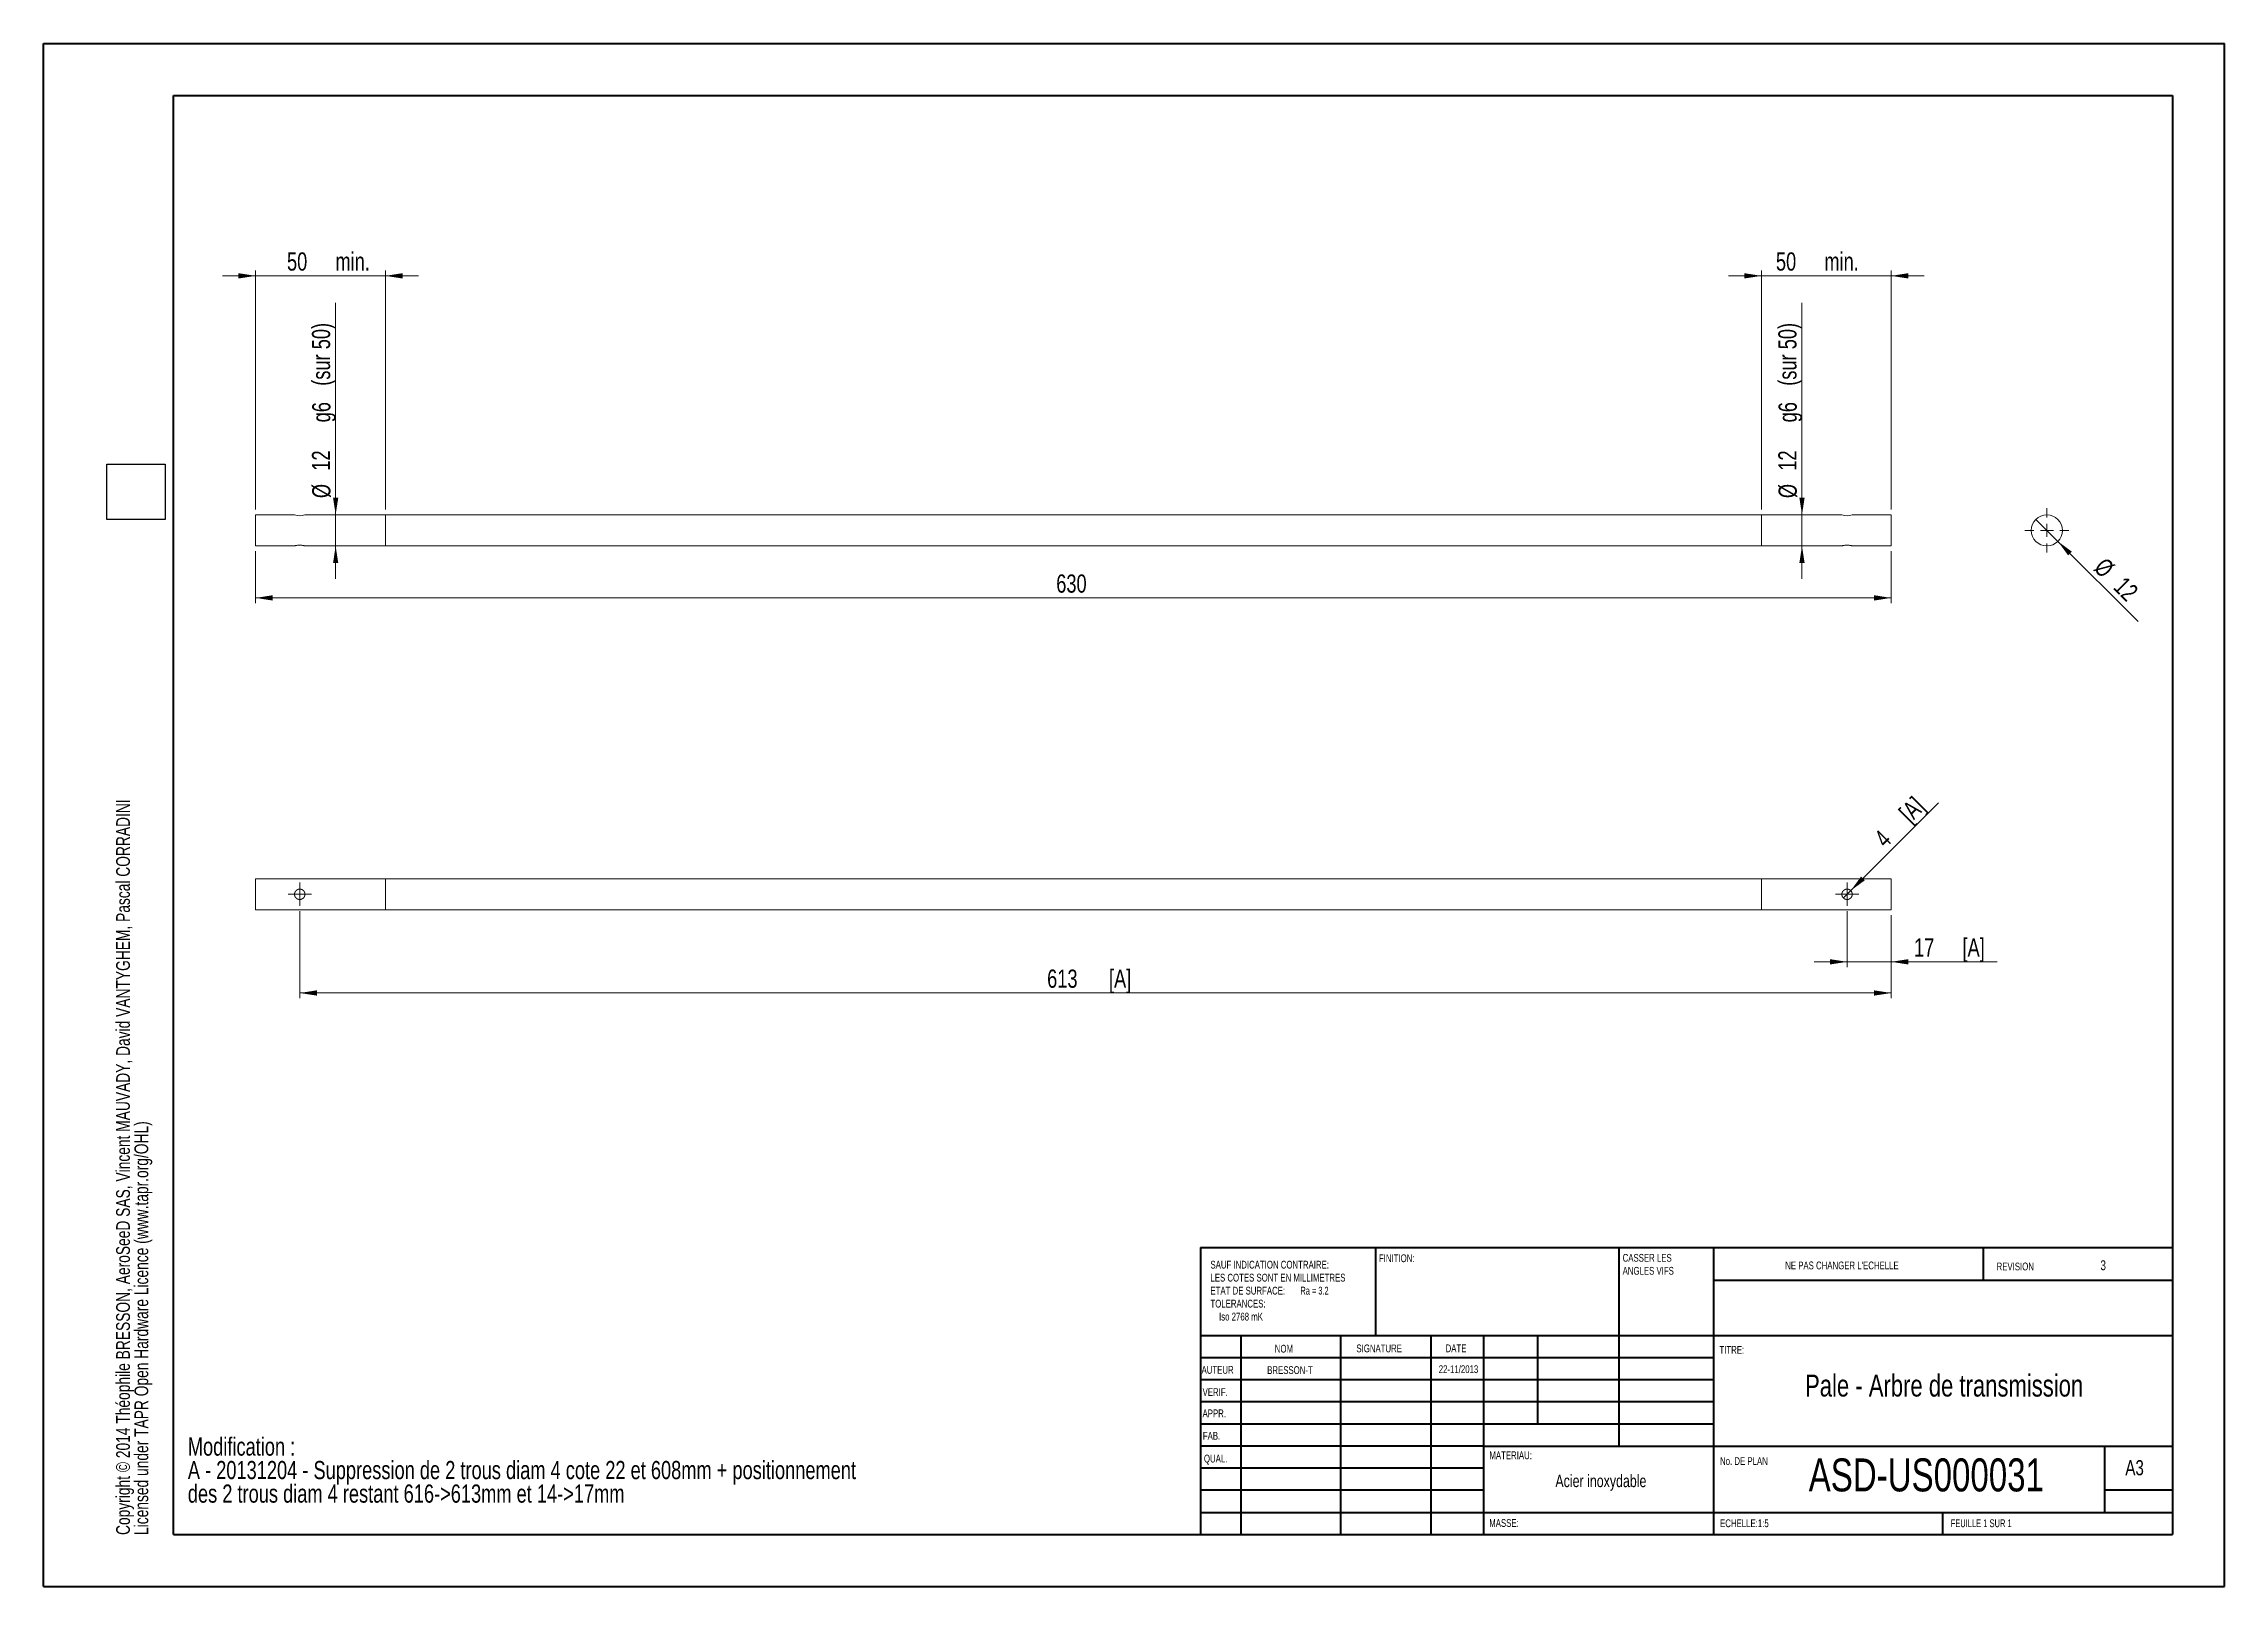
# Model space of a CAD drawing. Header units: millimetres. Extents: x 0 to 420, y 0 to 297.
import ezdxf

# ---------------------------------------------------------------- set-up
doc = ezdxf.new("R2010")
doc.units = ezdxf.units.MM
doc.linetypes.add('CENTERX2', pattern=[20.32, 12.7, -2.54, 2.54, -2.54])
doc.styles.add('SLDTEXTSTYLE0', font='TXT', dxfattribs={"width": 0.75})
doc.styles.add('SLDTEXTSTYLE1', font='TXT', dxfattribs={"width": 0.7})
doc.styles.add('SLDTEXTSTYLE2', font='TXT', dxfattribs={"width": 0.6875})
doc.dimstyles.new('SLDDIMSTYLE0', dxfattribs={"dimtxt": 3.5, "dimasz": 3.302, "dimexe": 0, "dimexo": 0.0625, "dimgap": 0.875, "dimtad": 1, "dimlfac": 2, "dimrnd": 1e-09, "dimzin": 12, "dimdsep": 46, "dimtxsty": 'SLDTEXTSTYLE0', "dimsah": 1, "dimcen": 0.09, "dimadec": 0, "dimazin": 3, "dimtfac": 1, "dimtmove": 0, "dimatfit": 0, "dimfxl": 1, "dimfrac": 2, "dimtolj": 1, "dimtzin": 12, "dimarcsym": 0})
doc.dimstyles.new('SLDDIMSTYLE1', dxfattribs={"dimtxt": 3.5, "dimasz": 3.302, "dimexe": 0, "dimexo": 0.0625, "dimgap": 0.875, "dimtad": 1, "dimlfac": 2, "dimrnd": 1e-09, "dimzin": 12, "dimdsep": 46, "dimtxsty": 'SLDTEXTSTYLE0', "dimsah": 1, "dimcen": 0.09, "dimadec": 0, "dimazin": 3, "dimtfac": 1, "dimtofl": 0, "dimtmove": 0, "dimatfit": 3, "dimfxl": 1, "dimfrac": 2, "dimtolj": 1, "dimtzin": 12, "dimarcsym": 0})
doc.dimstyles.new('SLDDIMSTYLE2', dxfattribs={"dimtxt": 3.5, "dimasz": 3.302, "dimexe": 0, "dimexo": 0.0625, "dimgap": 0.875, "dimtad": 1, "dimlfac": 2, "dimrnd": 1e-09, "dimzin": 12, "dimdsep": 46, "dimtxsty": 'SLDTEXTSTYLE0', "dimsah": 1, "dimcen": 0.09, "dimadec": 0, "dimazin": 3, "dimtfac": 1, "dimtmove": 0, "dimatfit": 0, "dimfxl": 1, "dimfrac": 2, "dimtolj": 1, "dimtzin": 12, "dimarcsym": 0})
doc.dimstyles.new('SLDDIMSTYLE3', dxfattribs={"dimtxt": 3.5, "dimasz": 3.302, "dimexe": 0, "dimexo": 0.0625, "dimgap": 0.875, "dimtad": 1, "dimlfac": 2, "dimrnd": 1e-09, "dimzin": 12, "dimdsep": 46, "dimtxsty": 'SLDTEXTSTYLE0', "dimsah": 1, "dimcen": 0.09, "dimadec": 0, "dimazin": 3, "dimtfac": 1, "dimtmove": 0, "dimatfit": 0, "dimfxl": 1, "dimfrac": 2, "dimtolj": 1, "dimtzin": 12, "dimarcsym": 0})
doc.dimstyles.new('SLDDIMSTYLE4', dxfattribs={"dimtxt": 3.5, "dimasz": 3.302, "dimexe": 0, "dimexo": 0.0625, "dimgap": 0.875, "dimtad": 1, "dimlfac": 2, "dimrnd": 1e-09, "dimzin": 12, "dimdsep": 46, "dimtxsty": 'SLDTEXTSTYLE0', "dimblk1": 'NONE', "dimsah": 1, "dimcen": 0, "dimadec": 0, "dimazin": 3, "dimtfac": 1, "dimtmove": 0, "dimatfit": 3, "dimldrblk": 'NONE', "dimfxl": 1, "dimfrac": 2, "dimtolj": 1, "dimtzin": 12, "dimarcsym": 0})
doc.dimstyles.new('SLDDIMSTYLE5', dxfattribs={"dimtxt": 3.5, "dimasz": 3.302, "dimexe": 0, "dimexo": 0.0625, "dimgap": 0.875, "dimtad": 1, "dimlfac": 2, "dimrnd": 1e-09, "dimzin": 12, "dimdsep": 46, "dimtxsty": 'SLDTEXTSTYLE0', "dimblk1": 'NONE', "dimsah": 1, "dimcen": 0, "dimadec": 0, "dimazin": 3, "dimtfac": 1, "dimtmove": 0, "dimatfit": 3, "dimldrblk": 'NONE', "dimfxl": 1, "dimfrac": 2, "dimtolj": 1, "dimtzin": 12, "dimarcsym": 0})
picture_1 = doc.add_image_def('image1.bmp', size_in_pixel=(400, 420))

# ---------------------------------------------------------------- blocks, each defined once
blk = doc.blocks.new('SW_NOTE_0')
at = {"color": 0, "linetype": 'Continuous', "lineweight": 0, "char_height": 3.5, "attachment_point": 1, "style": 'SLDTEXTSTYLE0'}
for s, insert in [('Modification :', (0, 4.51)), ('A - 20131204 - Suppression de 2 trous diam 4 cote 22 et 608mm + positionnement', (0, -0.01)), ('des 2 trous diam 4 restant 616->613mm et 14->17mm', (0, -4.54))]:
    blk.add_mtext(s, dxfattribs=dict(at, insert=insert))
blk = doc.blocks.new('SW_NOTE_1')
at = {"color": 0, "linetype": 'Continuous', "lineweight": 0, "char_height": 2.6458, "attachment_point": 1, "rotation": 90, "style": 'SLDTEXTSTYLE0'}
for s, insert in [('Copyright © 2014 Théophile BRESSON, AeroSeeD SAS, Vincent MAUVADY, David VANTYGHEM, Pascal CORRADINI', (-3.41, 0)), ('Licensed under TAPR Open Hardware Licence (www.tapr.org/OHL)', (0.12, 0))]:
    blk.add_mtext(s, dxfattribs=dict(at, insert=insert))
blk = doc.blocks.new('SW_NOTE_2')
at = {"color": 0, "linetype": 'Continuous', "lineweight": 0, "char_height": 1.5, "attachment_point": 1, "style": 'SLDTEXTSTYLE0'}
for s, insert in [('CASSER LES', (0, 1.93)), ('ANGLES VIFS', (0, -0.57))]:
    blk.add_mtext(s, dxfattribs=dict(at, insert=insert))
blk = doc.blocks.new('SW_NOTE_3')
at = {"color": 0, "linetype": 'Continuous', "lineweight": 0, "char_height": 1.5, "attachment_point": 1}
for s, insert, style in [('SAUF INDICATION CONTRAIRE:', (0, 1.93), 'SLDTEXTSTYLE0'), ('LES COTES SONT EN MILLIMETRES', (0, -0.57), 'SLDTEXTSTYLE0'), ('ETAT DE SURFACE:', (0, -3.07), 'SLDTEXTSTYLE0'), ('Ra = 3.2', (17.33, -3.07), 'SLDTEXTSTYLE2'), ('TOLERANCES:', (0, -5.57), 'SLDTEXTSTYLE0'), ('Iso 2768 mK', (1.66, -8.07), 'SLDTEXTSTYLE0')]:
    blk.add_mtext(s, dxfattribs=dict(at, insert=insert, style=style))
blk = doc.blocks.new('*D5')
at = {"color": 7, "linetype": 'Continuous', "lineweight": 0}
for p, q in [((330.91, 252.51), (324.56, 252.51)), ((330.91, 207.51), (330.91, 253.51)), ((330.91, 252.51), (355.91, 252.51)), ((355.91, 207.51), (355.91, 253.51)), ((355.91, 252.51), (362.26, 252.51))]:
    blk.add_line(p, q, dxfattribs=at)
for points in [[(330.91, 252.51), (327.61, 253.02), (327.61, 252)], [(355.91, 252.51), (359.21, 252), (359.21, 253.02)]]:
    blk.add_solid(points, dxfattribs=at)
at = {"color": 7, "linetype": 'Continuous', "lineweight": 0, "char_height": 3.5, "attachment_point": 1, "style": 'SLDTEXTSTYLE0'}
for s, insert in [('50', (333.71, 257.02, 0.05)), ('min.', (343.04, 257.02, 0.05))]:
    blk.add_mtext(s, dxfattribs=dict(at, insert=insert))
blk = doc.blocks.new('*D6')
at = {"color": 7, "linetype": 'Continuous', "lineweight": 0}
for p, q in [((40.91, 252.51), (34.56, 252.51)), ((40.91, 207.51), (40.91, 253.51)), ((65.91, 252.51), (40.91, 252.51)), ((65.91, 207.51), (65.91, 253.51)), ((65.91, 252.51), (72.26, 252.51))]:
    blk.add_line(p, q, dxfattribs=at)
for points in [[(40.91, 252.51), (37.61, 253.02), (37.61, 252)], [(65.91, 252.51), (69.21, 252), (69.21, 253.02)]]:
    blk.add_solid(points, dxfattribs=at)
at = {"color": 7, "linetype": 'Continuous', "lineweight": 0, "char_height": 3.5, "attachment_point": 1, "style": 'SLDTEXTSTYLE0'}
for s, insert in [('50', (46.95, 257.02, 0.05)), ('min.', (56.28, 257.02, 0.05))]:
    blk.add_mtext(s, dxfattribs=dict(at, insert=insert))
blk = doc.blocks.new('*D7')
at = {"color": 7, "linetype": 'Continuous', "lineweight": 0}
for p, q in [((40.91, 199.51), (40.91, 189.51)), ((355.91, 199.51), (355.91, 189.51)), ((40.91, 190.51), (355.91, 190.51))]:
    blk.add_line(p, q, dxfattribs=at)
for points in [[(40.91, 190.51), (44.21, 190), (44.21, 191.02)], [(355.91, 190.51), (352.61, 191.02), (352.61, 190)]]:
    blk.add_solid(points, dxfattribs=at)
at = {"color": 7, "linetype": 'Continuous', "lineweight": 0, "insert": (195.1, 195.02, 0.05), "char_height": 3.5, "attachment_point": 1, "style": 'SLDTEXTSTYLE0'}
blk.add_mtext('630', dxfattribs=at)
blk = doc.blocks.new('*D8')
at = {"color": 7, "linetype": 'Continuous', "lineweight": 0}
for p, q in [((338.73, 206.51), (338.73, 247.29)), ((338.73, 206.51), (338.73, 200.51)), ((338.73, 200.51), (338.73, 194.16))]:
    blk.add_line(p, q, dxfattribs=at)
for points in [[(338.73, 206.51), (339.24, 209.81), (338.22, 209.81)], [(338.73, 200.51), (338.22, 197.21), (339.24, 197.21)]]:
    blk.add_solid(points, dxfattribs=at)
at = {"color": 7, "linetype": 'Continuous', "lineweight": 0, "char_height": 3.5, "attachment_point": 1, "rotation": 90, "style": 'SLDTEXTSTYLE0'}
for s, insert in [('(sur 50)', (334.17, 231.35, 0.05)), ('g6', (334.22, 224.31, 0.05)), ('12', (334.17, 215, 0.05)), ('%%c', (334.22, 209.72, 0.05))]:
    blk.add_mtext(s, dxfattribs=dict(at, insert=insert))
blk = doc.blocks.new('*D9')
at = {"color": 7, "linetype": 'Continuous', "lineweight": 0}
for p, q in [((56.32, 206.51), (56.32, 247.29)), ((56.32, 206.51), (56.32, 200.51)), ((56.32, 200.51), (56.32, 194.16))]:
    blk.add_line(p, q, dxfattribs=at)
for points in [[(56.32, 206.51), (56.83, 209.81), (55.82, 209.81)], [(56.32, 200.51), (55.82, 197.21), (56.83, 197.21)]]:
    blk.add_solid(points, dxfattribs=at)
at = {"color": 7, "linetype": 'Continuous', "lineweight": 0, "char_height": 3.5, "attachment_point": 1, "rotation": 90, "style": 'SLDTEXTSTYLE0'}
for s, insert in [('(sur 50)', (51.76, 231.35, 0.05)), ('g6', (51.81, 224.31, 0.05)), ('12', (51.76, 215, 0.05)), ('%%c', (51.81, 209.72, 0.05))]:
    blk.add_mtext(s, dxfattribs=dict(at, insert=insert))
blk = doc.blocks.new('*D10')
at = {"color": 7, "linetype": 'Continuous', "lineweight": 0}
for p, q in [((347.41, 130.2), (347.41, 119.45)), ((355.91, 129.45), (355.91, 119.45)), ((347.41, 120.45), (341.06, 120.45)), ((355.91, 120.45), (347.41, 120.45)), ((355.91, 120.45), (376.35, 120.45))]:
    blk.add_line(p, q, dxfattribs=at)
for points in [[(347.41, 120.45), (344.11, 120.96), (344.11, 119.94)], [(355.91, 120.45), (359.21, 119.94), (359.21, 120.96)]]:
    blk.add_solid(points, dxfattribs=at)
at = {"color": 7, "linetype": 'Continuous', "lineweight": 0, "char_height": 3.5, "attachment_point": 1, "style": 'SLDTEXTSTYLE0'}
for s, insert in [('17', (360.31, 124.96, 0.05)), ('[A]', (369.64, 124.96, 0.05))]:
    blk.add_mtext(s, dxfattribs=dict(at, insert=insert))
blk = doc.blocks.new('*D11')
at = {"color": 7, "linetype": 'Continuous', "lineweight": 0}
for p, q in [((49.41, 130.2), (49.41, 113.45)), ((355.91, 129.45), (355.91, 113.45)), ((355.91, 114.45), (49.41, 114.45))]:
    blk.add_line(p, q, dxfattribs=at)
for points in [[(49.41, 114.45), (52.71, 113.94), (52.71, 114.96)], [(355.91, 114.45), (352.61, 114.96), (352.61, 113.94)]]:
    blk.add_solid(points, dxfattribs=at)
at = {"color": 7, "linetype": 'Continuous', "lineweight": 0, "char_height": 3.5, "attachment_point": 1, "style": 'SLDTEXTSTYLE0'}
for s, insert in [('613', (193.35, 118.96, 0.05)), ('[A]', (205.26, 118.96, 0.05))]:
    blk.add_mtext(s, dxfattribs=dict(at, insert=insert))
blk = doc.blocks.new('*D13')
at = {"color": 7, "linetype": 'Continuous', "lineweight": 0}
for q in [(365.02, 151.06), (346.7, 132.74)]:
    blk.add_line((348.11, 134.15), q, dxfattribs=at)
blk.add_solid([(348.11, 134.15), (350.81, 136.13), (350.09, 136.85)], dxfattribs=at)
at = {"color": 7, "linetype": 'Continuous', "lineweight": 0, "char_height": 3.5, "attachment_point": 1, "rotation": 45, "style": 'SLDTEXTSTYLE0'}
for s, insert in [('[A]', (357.11, 149.48, 0.05)), ('4', (352.34, 144.71, 0.05))]:
    blk.add_mtext(s, dxfattribs=dict(at, insert=insert))
blk = doc.blocks.new('_NONE')
blk = doc.blocks.new('SW_CENTERMARKSYMBOL_0')
at = {"color": 0, "linetype": 'Continuous', "lineweight": 0}
for p, q in [((-1.25, 0), (-2.25, 0)), ((0, 0), (-1.25, 0)), ((0, 1.25), (0, 2.25)), ((0, 0), (0, 1.25)), ((0, 0), (0, -1.25)), ((0, 0), (1.25, 0)), ((1.25, 0), (2.25, 0)), ((0, -1.25), (0, -2.25))]:
    blk.add_line(p, q, dxfattribs=at)
blk = doc.blocks.new('SW_CENTERMARKSYMBOL_1')
at = {"color": 0, "linetype": 'Continuous', "lineweight": 0}
for p, q in [((-1.25, 0), (-2.25, 0)), ((0, 0), (-1.25, 0)), ((0, 1.25), (0, 2.25)), ((0, 0), (0, 1.25)), ((0, 0), (0, -1.25)), ((0, 0), (1.25, 0)), ((1.25, 0), (2.25, 0)), ((0, -1.25), (0, -2.25))]:
    blk.add_line(p, q, dxfattribs=at)
blk = doc.blocks.new('*D16')
at = {"color": 7, "linetype": 'Continuous', "lineweight": 0}
for q in [(383.77, 205.63), (403.45, 185.96)]:
    blk.add_line((388.02, 201.39), q, dxfattribs=at)
blk.add_solid([(388.02, 201.39), (389.99, 198.69), (390.71, 199.41)], dxfattribs=at)
at = {"color": 7, "linetype": 'Continuous', "lineweight": 0, "char_height": 3.5, "attachment_point": 1, "rotation": 315, "style": 'SLDTEXTSTYLE0'}
for s, insert in [('%%c', (397.21, 198.52, -157.45)), ('12', (400.98, 194.83, -157.45))]:
    blk.add_mtext(s, dxfattribs=dict(at, insert=insert))
blk = doc.blocks.new('SW_CENTERMARKSYMBOL_2')
at = {"color": 0, "linetype": 'Continuous', "lineweight": 0}
for p, q in [((0, 2.5), (0, 4.25)), ((-2.5, 0), (-4.25, 0)), ((0, 0), (-1.25, 0)), ((0, 0), (0, 1.25)), ((0, 0), (0, -1.25)), ((0, 0), (1.25, 0)), ((2.5, 0), (4.25, 0)), ((0, -2.5), (0, -4.25))]:
    blk.add_line(p, q, dxfattribs=at)

msp = doc.modelspace()

# ---------------------------------------------------------------- linework, layer by layer
at = {"color": 7, "linetype": 'Continuous', "lineweight": 40}
for p, q in [((0.0788, 0.2148), (0.0788, 297.2148)), ((0.0788, 297.2148), (420.0788, 297.2148)), ((420.0788, 0.2148), (420.0788, 297.2148)), ((25.0788, 10.2148), (25.0788, 287.2148)), ((25.0788, 287.2148), (410.0788, 287.2148)), ((410.0788, 287.2148), (410.0788, 10.2148)), ((222.8788, 65.4648), (410.0788, 65.4648)), ((222.8788, 65.4648), (222.8788, 10.2148)), ((256.6788, 48.4648), (256.6788, 65.4648)), ((303.4788, 65.4648), (303.4788, 27.2148)), ((321.6788, 65.4648), (321.6788, 10.2148)), ((373.6788, 59.0898), (373.6788, 65.4648)), ((410.0788, 59.0898), (321.6788, 59.0898)), ((410.0788, 48.4648), (222.8788, 48.4648)), ((230.6788, 48.4648), (230.6788, 10.2148)), ((249.8698, 48.4648), (249.8698, 10.2148)), ((267.2778, 48.4648), (267.2778, 10.2148)), ((277.4788, 10.2148), (277.4788, 48.4648)), ((287.8788, 31.4648), (287.8788, 48.4648)), ((321.6788, 44.2148), (222.8788, 44.2148)), ((321.6788, 39.9648), (222.8788, 39.9648)), ((321.6788, 35.7148), (222.8788, 35.7148)), ((321.6788, 31.4648), (222.8788, 31.4648)), ((277.4788, 27.2148), (222.8788, 27.2148)), ((277.4788, 27.2148), (410.0788, 27.2148)), ((397.0788, 14.4648), (397.0788, 27.2148)), ((277.4788, 22.9647), (222.8788, 22.9647)), ((277.4788, 18.7148), (222.8788, 18.7148)), ((410.0788, 18.7148), (397.0788, 18.7148)), ((222.8788, 14.4648), (410.0788, 14.4648)), ((365.8788, 10.2148), (365.8788, 14.4648)), ((25.0788, 10.2148), (410.0788, 10.2148)), ((0.0788, 0.2148), (420.0788, 0.2148))]:
    msp.add_line(p, q, dxfattribs=at)
at = {"color": 7, "linetype": 'Continuous', "lineweight": 15}
for p, q in [((48.4076, 206.5071), (40.9076, 206.5071)), ((40.9076, 203.5071), (40.9076, 206.5071)), ((346.4076, 206.5071), (50.394, 206.5071)), ((355.9076, 206.5071), (348.394, 206.5071)), ((355.9076, 203.5071), (355.9076, 206.5071)), ((40.9076, 200.5071), (40.9076, 203.5071)), ((355.9076, 200.5071), (355.9076, 203.5071)), ((40.9076, 200.5071), (48.4076, 200.5071)), ((50.394, 200.5071), (346.4076, 200.5071)), ((348.394, 200.5071), (355.9076, 200.5071)), ((355.9076, 136.4478), (40.9076, 136.4478)), ((40.9076, 130.4478), (40.9076, 136.4478)), ((355.9076, 130.4478), (355.9076, 136.4478)), ((40.9076, 130.4478), (355.9076, 130.4478))]:
    msp.add_line(p, q, dxfattribs=at)
at = {"color": 7, "linetype": 'CENTERX2', "lineweight": 0}
for p, q in [((65.9076, 206.5071), (65.9076, 200.5071)), ((330.9076, 206.5071), (330.9076, 200.5071)), ((65.9076, 136.4478), (65.9076, 130.4478)), ((330.9076, 136.4478), (330.9076, 130.4478))]:
    msp.add_line(p, q, dxfattribs=at)
at = {"color": 7, "linetype": 'Continuous', "lineweight": 15}
msp.add_circle((385.8956, 203.5071), 3, dxfattribs=at)
for centre, radius, start, end in [((49.4074, 209.4162), 3.0761, 251.032848, 288.707728), ((347.4074, 209.4159), 3.0759, 251.031708, 288.708866)]:
    msp.add_arc(centre, radius, start, end, dxfattribs=at)
for points, knots in [([(48.4076, 200.5071), (48.418, 200.5106), (48.4389, 200.5178), (48.6011, 200.5681), (48.8443, 200.6275), (49.1572, 200.6742), (49.4954, 200.6838), (49.8145, 200.6546), (50.092, 200.6002), (50.2972, 200.5435), (50.4054, 200.5078), (50.3968, 200.5107), (50.394, 200.5116)], [0, 0, 0, 0, 0.10344316, 0.20676415, 0.3133264, 0.42289533, 0.52873773, 0.62977221, 0.73248591, 0.84054792, 0.94962525, 1, 1, 1, 1]), ([(346.4076, 200.5071), (346.418, 200.5106), (346.4389, 200.5178), (346.6011, 200.5681), (346.8443, 200.6275), (347.1572, 200.6742), (347.4954, 200.6838), (347.8145, 200.6546), (348.092, 200.6002), (348.2972, 200.5435), (348.4054, 200.5078), (348.3967, 200.5107), (348.394, 200.5116)], [0, 0, 0, 0, 0.10344272, 0.20676206, 0.31332607, 0.42289834, 0.52873498, 0.62977417, 0.73248576, 0.84054889, 0.9496253, 1, 1, 1, 1]), ([(48.4076, 133.3812), (48.4076, 133.5144), (48.4142, 133.5798), (48.4399, 133.7082), (48.4593, 133.772), (48.5097, 133.8929), (48.5405, 133.9502), (48.613, 134.0585), (48.6549, 134.1094), (48.7923, 134.2467), (48.903, 134.3209), (49.0831, 134.396), (49.1466, 134.4154), (49.2759, 134.4413), (49.3411, 134.4478), (49.4726, 134.4479), (49.5394, 134.4413), (49.6681, 134.4155), (49.7307, 134.3965), (49.8524, 134.3459), (49.91, 134.3149), (50.0178, 134.2427), (50.0687, 134.2009), (50.1608, 134.1089), (50.2018, 134.0589), (50.2743, 133.9509), (50.3057, 133.8924), (50.3558, 133.772), (50.375, 133.7096), (50.401, 133.5801), (50.4076, 133.5138), (50.4076, 133.3171), (50.3811, 133.1846), (50.3059, 133.0036), (50.2745, 132.9451), (50.2021, 132.8371), (50.1609, 132.787), (50.0224, 132.6484), (49.9134, 132.5752), (49.7311, 132.4993), (49.6686, 132.4803), (49.5403, 132.4545), (49.4736, 132.4478), (49.3418, 132.4478), (49.2765, 132.4543), (49.1473, 132.4801), (49.0836, 132.4995), (48.903, 132.5747), (48.7924, 132.6489), (48.6548, 132.7863), (48.6128, 132.8374), (48.5405, 132.9455), (48.5097, 133.0027), (48.4593, 133.1236), (48.4399, 133.1874), (48.4142, 133.3158), (48.4076, 133.3812), (48.4076, 133.5144)], [-0.03125, -0.03125, 0, 0, 0.03125, 0.03125, 0.0625, 0.0625, 0.09375, 0.09375, 0.125, 0.125, 0.1875, 0.1875, 0.21875, 0.21875, 0.25, 0.25, 0.28125, 0.28125, 0.3125, 0.3125, 0.34375, 0.34375, 0.375, 0.375, 0.40625, 0.40625, 0.4375, 0.4375, 0.46875, 0.46875, 0.5, 0.5, 0.5625, 0.5625, 0.59375, 0.59375, 0.625, 0.625, 0.6875, 0.6875, 0.71875, 0.71875, 0.75, 0.75, 0.78125, 0.78125, 0.8125, 0.8125, 0.875, 0.875, 0.90625, 0.90625, 0.9375, 0.9375, 0.96875, 0.96875, 1, 1, 1.03125, 1.03125]), ([(346.4076, 133.3812), (346.4076, 133.5144), (346.4142, 133.5798), (346.4399, 133.7082), (346.4593, 133.772), (346.5097, 133.8929), (346.5405, 133.9502), (346.613, 134.0585), (346.6549, 134.1094), (346.7923, 134.2467), (346.903, 134.3209), (347.0831, 134.396), (347.1466, 134.4154), (347.2759, 134.4413), (347.3411, 134.4478), (347.4726, 134.4479), (347.5394, 134.4413), (347.6681, 134.4155), (347.7307, 134.3965), (347.8524, 134.3459), (347.91, 134.3149), (348.0178, 134.2427), (348.0687, 134.2009), (348.1608, 134.1089), (348.2018, 134.0589), (348.2743, 133.9509), (348.3057, 133.8924), (348.3558, 133.772), (348.375, 133.7096), (348.401, 133.5801), (348.4076, 133.5138), (348.4076, 133.3171), (348.3811, 133.1846), (348.3059, 133.0036), (348.2745, 132.9451), (348.2021, 132.8371), (348.1609, 132.787), (348.0224, 132.6484), (347.9134, 132.5752), (347.7311, 132.4993), (347.6686, 132.4803), (347.5403, 132.4545), (347.4736, 132.4478), (347.3418, 132.4478), (347.2765, 132.4543), (347.1473, 132.4801), (347.0836, 132.4995), (346.903, 132.5747), (346.7924, 132.6489), (346.6548, 132.7863), (346.6128, 132.8374), (346.5405, 132.9455), (346.5097, 133.0027), (346.4593, 133.1236), (346.4399, 133.1874), (346.4142, 133.3158), (346.4076, 133.3812), (346.4076, 133.5144)], [-0.03125, -0.03125, 0, 0, 0.03125, 0.03125, 0.0625, 0.0625, 0.09375, 0.09375, 0.125, 0.125, 0.1875, 0.1875, 0.21875, 0.21875, 0.25, 0.25, 0.28125, 0.28125, 0.3125, 0.3125, 0.34375, 0.34375, 0.375, 0.375, 0.40625, 0.40625, 0.4375, 0.4375, 0.46875, 0.46875, 0.5, 0.5, 0.5625, 0.5625, 0.59375, 0.59375, 0.625, 0.625, 0.6875, 0.6875, 0.71875, 0.71875, 0.75, 0.75, 0.78125, 0.78125, 0.8125, 0.8125, 0.875, 0.875, 0.90625, 0.90625, 0.9375, 0.9375, 0.96875, 0.96875, 1, 1, 1.03125, 1.03125])]:
    msp.add_open_spline(points, degree=3, knots=knots, dxfattribs=at)

# ---------------------------------------------------------------- block references
at = {"color": 7, "linetype": 'Continuous', "lineweight": 0}
for name, p in [('SW_CENTERMARKSYMBOL_2', (385.8956, 203.5071)), ('SW_NOTE_1', (17.4607, 10.1083)), ('SW_CENTERMARKSYMBOL_1', (49.4076, 133.4478)), ('SW_CENTERMARKSYMBOL_0', (347.4076, 133.4478)), ('SW_NOTE_2', (304.1881, 62.2843)), ('SW_NOTE_3', (224.8035, 60.9657)), ('SW_NOTE_0', (27.8555, 24.3677))]:
    msp.add_blockref(name, p, dxfattribs=at)

# ---------------------------------------------------------------- texts
for s, insert, char_height, attachment_point, style in [('FINITION:', (257.2501, 64.1341), 1.5, 1, 'SLDTEXTSTYLE0'), ('3', (396.7421, 62.9901), 1.905, 2, 'SLDTEXTSTYLE0'), ("NE PAS CHANGER L'ECHELLE", (335.4935, 62.7478), 1.5, 1, 'SLDTEXTSTYLE0'), ('REVISION', (376.2064, 62.5497), 1.5, 1, 'SLDTEXTSTYLE0'), ('NOM', (237.2011, 46.7163), 1.5, 1, 'SLDTEXTSTYLE0'), ('SIGNATURE', (252.9124, 46.7765), 1.5, 1, 'SLDTEXTSTYLE0'), ('DATE', (270.0935, 46.791), 1.5, 1, 'SLDTEXTSTYLE0'), ('TITRE:', (322.835, 46.4931), 1.5, 1, 'SLDTEXTSTYLE0'), ('AUTEUR', (223.091, 42.6445), 1.5, 1, 'SLDTEXTSTYLE0'), ('BRESSON-T', (240.1135, 42.5981), 1.4986, 2, 'SLDTEXTSTYLE0'), ('22-11/2013', (272.5763, 42.7739), 1.4986, 2, 'SLDTEXTSTYLE0'), ('VERIF.', (223.2893, 38.3692), 1.5, 1, 'SLDTEXTSTYLE0'), ('Pale - Arbre de transmission', (366.1039, 40.9906), 4.233333, 2, 'SLDTEXTSTYLE0'), ('APPR.', (223.2806, 34.2791), 1.5, 1, 'SLDTEXTSTYLE0'), ('FAB.', (223.334, 29.9485), 1.5, 1, 'SLDTEXTSTYLE0'), ('QUAL.', (223.5479, 25.5644), 1.5, 1, 'SLDTEXTSTYLE0'), ('MATERIAU:', (278.5247, 26.2008), 1.5, 1, 'SLDTEXTSTYLE0'), ('Acier inoxydable', (299.9994, 21.7003), 2.38125, 2, 'SLDTEXTSTYLE0'), ('No. DE PLAN', (322.9528, 25.0834), 1.5, 1, 'SLDTEXTSTYLE0'), ('ASD-US000031', (362.6784, 24.8465), 6.35, 2, 'SLDTEXTSTYLE0'), ('A3', (400.9998, 24.5152), 2.91042, 1, 'SLDTEXTSTYLE0'), ('MASSE:', (278.4967, 13.1641), 1.4986, 1, 'SLDTEXTSTYLE0'), ('ECHELLE:1:5', (322.9528, 13.1149), 1.5, 1, 'SLDTEXTSTYLE0'), ('FEUILLE 1 SUR 1', (367.3571, 13.1149), 1.5, 1, 'SLDTEXTSTYLE1')]:
    msp.add_mtext(s, dxfattribs=dict(at, insert=insert, char_height=char_height, attachment_point=attachment_point, style=style))

# ---------------------------------------------------------------- dimensions: what is measured, and where the dimension line sits
for base, p1, p2, text, dimstyle, picture, middle in [((40.9076, 252.5071), (65.9076, 206.5071), (40.9076, 206.5071), '<> min. ', 'SLDDIMSTYLE0', '*D6', (56.3237, 252.5071)), ((355.9076, 252.5071), (330.9076, 206.5071), (355.9076, 206.5071), '<> min. ', 'SLDDIMSTYLE0', '*D5', (343.0852, 252.5071)), ((49.4076, 114.4478), (355.9076, 130.4478), (49.4076, 131.1978), '<> [A]', 'SLDDIMSTYLE1', '*D11', (202.6576, 114.4478)), ((347.4076, 120.4478), (355.9076, 130.4478), (347.4076, 131.1978), '<> [A]', 'SLDDIMSTYLE3', '*D10', (368.3287, 120.4478))]:
    dim = msp.add_linear_dim(base=base, p1=p1, p2=p2, text=text, dimstyle=dimstyle, dxfattribs=at)
    dim.commit()
    dim.dimension.update_dxf_attribs({"geometry": picture, "text_midpoint": middle, "dimtype": 160})
for base, p1, p2, picture, middle in [((56.3237, 200.5071), (50.4076, 206.5071), (50.4076, 200.5071), '*D9', (56.3237, 228.5071)), ((338.7318, 200.5071), (346.4076, 206.5071), (346.4076, 200.5071), '*D8', (338.7318, 228.5071))]:
    dim = msp.add_linear_dim(base=base, p1=p1, p2=p2, angle=90, text='%%c<>g6 (sur 50)', dimstyle='SLDDIMSTYLE2', dxfattribs=at)
    dim.commit()
    dim.dimension.update_dxf_attribs({"geometry": picture, "text_midpoint": middle, "dimtype": 160})
dim = msp.add_diameter_dim_2p(p1=(383.7743, 205.6284), p2=(388.0169, 201.3858), dimstyle='SLDDIMSTYLE5', dxfattribs=at)
dim.commit()
dim.dimension.update_dxf_attribs({"geometry": '*D16', "text_midpoint": (398.8956, 190.5071), "dimtype": 163})
dim = msp.add_linear_dim(base=(355.9076, 190.5071), p1=(40.9076, 200.5071), p2=(355.9076, 200.5071), dimstyle='SLDDIMSTYLE1', dxfattribs=at)
dim.commit()
dim.dimension.update_dxf_attribs({"geometry": '*D7', "text_midpoint": (200.4053, 190.5071), "dimtype": 160})
dim = msp.add_diameter_dim_2p(p1=(346.7005, 132.7407), p2=(348.1147, 134.1549), text='<> [A]', dimstyle='SLDDIMSTYLE4', override={"dimpost": '<>'}, dxfattribs=at)
dim.commit()
dim.dimension.update_dxf_attribs({"geometry": '*D13', "text_midpoint": (360.4076, 146.4478), "dimtype": 163})

# ---------------------------------------------------------------- pictures from other files: only their frames are drawn
image = msp.add_image(picture_1, insert=(23.4905, 205.5712), size_in_units=(10.7076, 11.2429), rotation=90)
image.dxf.flags = 7

doc.saveas('drawing.dxf')
